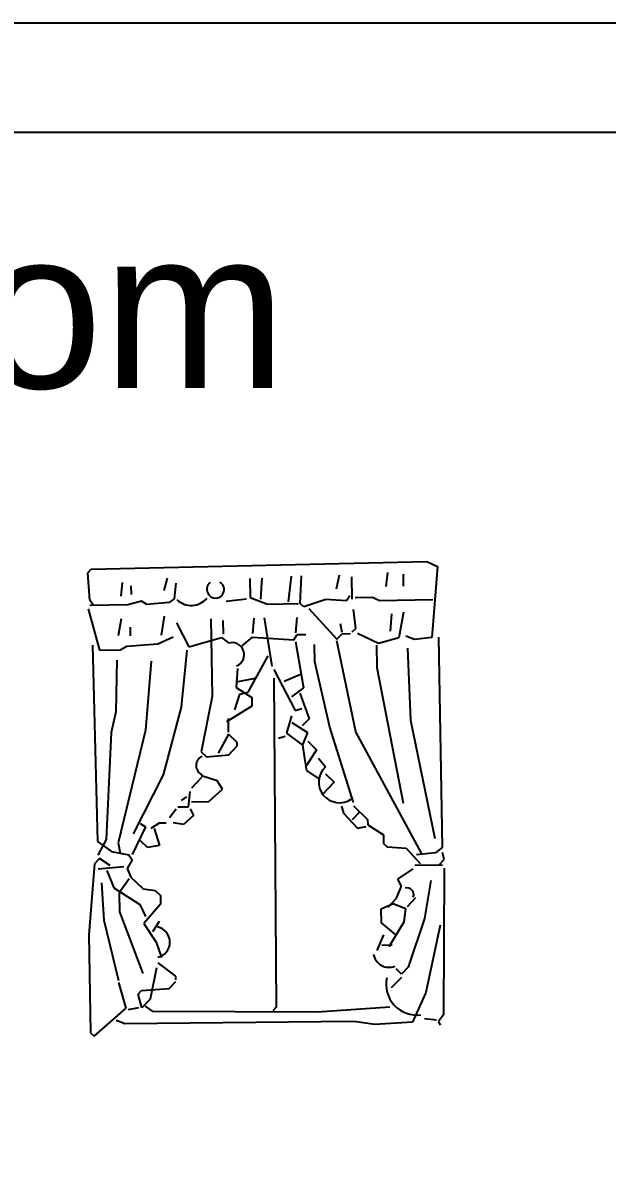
# Model space of a CAD drawing. Header units: inches. Extents: x 3.4 to 45.9, y 7.2 to 32.
# Drawn here: x 34.196 to 35.988, y 28.547 to 32.034 of the extents above; entities that cross this region are included whole.
import ezdxf

# ---------------------------------------------------------------- set-up
doc = ezdxf.new("R2010")
doc.units = ezdxf.units.IN
doc.header["$MEASUREMENT"] = 0
for name, color, linetype in [('02', 2, 'Continuous'), ('4', 4, 'Continuous'), ('kadrbm', 4, 'Continuous')]:
    doc.layers.add(name, color=color, linetype=linetype)
doc.styles.add('bmmm', font='swissel.ttf')

# ---------------------------------------------------------------- blocks, each defined once
blk = doc.blocks.new('kadrbm')
at = {"layer": 'kadrbm', "color": 4}
blk.add_lwpolyline([(0, 0), (0, 24.7972), (21, 24.7972), (21, 0), (0, 0)], close=True, dxfattribs=at)
blk.add_lwpolyline([(20.6631, 0.3257), (20.6631, 24.4603), (0.3369, 24.4603), (0.3369, 0.3257), (20.6631, 0.3257)], dxfattribs=at)
at = {"layer": 'kadrbm', "color": 211, "true_color": 0xf674fb, "style": 'bmmm'}
blk.add_text('www.cad-libraries.blogspot.com', height=0.485134, dxfattribs=at).set_placement((0.5726, 23.6772))

msp = doc.modelspace()

# ---------------------------------------------------------------- linework, layer by layer
at = {"layer": '02'}
for p, q in [((35.0183, 30.3377), (35.0091, 30.2583)), ((35.0462, 30.2537), (35.05, 30.3383)), ((35.1662, 30.3403), (35.1564, 30.2979)), ((35.2033, 30.3357), (35.2045, 30.267)), ((35.314, 30.3482), (35.3094, 30.3058)), ((35.3616, 30.3437), (35.3623, 30.3067)), ((34.5009, 30.3181), (34.4964, 30.2758)), ((34.5275, 30.308), (34.528, 30.2816)), ((34.6381, 30.3311), (34.6281, 30.2939)), ((34.6648, 30.3157), (34.6603, 30.2681)), ((34.8917, 30.3302), (34.8927, 30.2721)), ((34.9286, 30.3309), (34.9245, 30.2674)), ((34.4124, 30.2479), (34.4015, 30.2636)), ((34.6603, 30.2681), (34.6446, 30.2572)), ((34.8822, 30.2667), (34.8189, 30.2603)), ((34.8927, 30.2721), (34.9459, 30.2519)), ((35.1252, 30.2656), (35.057, 30.2433)), ((35.1887, 30.2614), (35.1252, 30.2656)), ((35.199, 30.2775), (35.1887, 30.2614)), ((35.2149, 30.2725), (35.2677, 30.2734)), ((35.2677, 30.2734), (35.2891, 30.2632)), ((35.2891, 30.2632), (35.4528, 30.2661)), ((34.518, 30.2497), (34.4018, 30.2477)), ((34.56, 30.261), (34.518, 30.2497)), ((34.5761, 30.2508), (34.56, 30.261)), ((34.6446, 30.2572), (34.5761, 30.2508)), ((34.9459, 30.2519), (35.0409, 30.2536)), ((35.057, 30.2433), (35.0462, 30.2537)), ((35.0729, 30.2383), (35.1591, 30.1447)), ((35.2166, 30.1774), (35.2103, 30.2354)), ((35.3636, 30.2275), (35.3492, 30.148)), ((34.4976, 30.2071), (34.4879, 30.1541)), ((34.6295, 30.2147), (34.62, 30.1564)), ((34.6669, 30.1942), (34.7051, 30.1209)), ((34.7723, 30.2066), (34.7765, 29.969)), ((34.8094, 30.202), (34.8101, 30.1597)), ((34.9043, 30.2089), (34.8999, 30.1613)), ((34.936, 30.2095), (34.9597, 30.062)), ((35.0364, 30.2112), (35.0319, 30.1636)), ((35.3268, 30.2216), (35.3224, 30.1687)), ((34.5245, 30.1812), (34.5249, 30.1548)), ((35.027, 30.1424), (35.0373, 30.1584)), ((35.0373, 30.1584), (35.0637, 30.1589)), ((35.1591, 30.1447), (35.1746, 30.1608)), ((35.1688, 30.1924), (35.1745, 30.1661)), ((35.1746, 30.1608), (35.201, 30.1613)), ((35.2062, 30.1667), (35.2166, 30.1774)), ((35.2861, 30.1311), (35.2222, 30.1617)), ((34.494, 30.112), (34.5149, 30.1229)), ((34.5149, 30.1229), (34.6099, 30.1298)), ((34.6099, 30.1298), (34.657, 30.1518)), ((34.7051, 30.1209), (34.805, 30.1491)), ((34.805, 30.1491), (34.8264, 30.1336)), ((34.8689, 30.1238), (34.9001, 30.1507)), ((34.9001, 30.1507), (35.027, 30.1424)), ((35.0324, 30.1372), (35.056, 29.995)), ((35.0916, 30.0748), (35.0907, 30.1277)), ((35.2168, 29.8604), (35.1591, 30.1394)), ((35.2821, 30.057), (35.2809, 30.1257)), ((35.3492, 30.148), (35.2861, 30.1311)), ((35.3968, 30.1436), (35.3702, 30.1537)), ((35.4495, 30.1498), (35.3968, 30.1436)), ((34.4306, 30.1109), (34.494, 30.112)), ((34.682, 29.9356), (34.7, 30.1103)), ((34.8872, 29.9815), (34.9486, 30.0935)), ((35.3853, 29.8951), (35.3761, 30.1168)), ((34.484, 30.0801), (34.4814, 29.9216)), ((34.5897, 30.0767), (34.5722, 29.865)), ((34.8542, 30.0549), (34.8499, 29.9967)), ((35.1373, 29.8749), (35.0916, 30.0748)), ((35.3633, 29.6411), (35.2821, 30.057)), ((34.9076, 30.0241), (34.8497, 30.0125)), ((34.9652, 30.0515), (35.0308, 29.9259)), ((34.9657, 30.0251), (34.9727, 29.0162)), ((35.05, 30.0371), (34.9975, 30.0151)), ((34.8499, 29.9967), (34.898, 29.9658)), ((35.056, 29.995), (35.0195, 29.9679)), ((34.7765, 29.969), (34.7424, 29.7993)), ((34.8459, 29.9279), (34.8609, 29.9757)), ((34.8609, 29.9757), (34.8872, 29.9815)), ((34.898, 29.9658), (34.8985, 29.9394)), ((35.0457, 29.979), (35.0735, 29.9002)), ((34.4814, 29.9216), (34.4667, 29.8579)), ((34.6275, 29.7286), (34.682, 29.9356)), ((34.8985, 29.9394), (34.8201, 29.8905)), ((35.0308, 29.9259), (35.0518, 29.9315)), ((34.8252, 29.9011), (34.8259, 29.8589)), ((35.0056, 29.8567), (35.0205, 29.9098)), ((35.0209, 29.8887), (35.069, 29.8578)), ((35.0735, 29.9002), (35.0528, 29.8787)), ((35.4603, 29.5319), (35.3853, 29.8951)), ((34.4667, 29.8579), (34.4513, 29.5301)), ((34.5722, 29.865), (34.4884, 29.5202)), ((34.826, 29.8536), (34.7953, 29.795)), ((34.8529, 29.8277), (34.826, 29.8536)), ((35.0005, 29.8461), (34.9795, 29.8404)), ((35.0538, 29.8206), (35.0056, 29.8567)), ((35.069, 29.8578), (35.0538, 29.8206)), ((35.2101, 29.6437), (35.1373, 29.8749)), ((35.4188, 29.4889), (35.2168, 29.8604)), ((34.8271, 29.7902), (34.8531, 29.8171)), ((34.8531, 29.8171), (34.8529, 29.8277)), ((35.0538, 29.8206), (35.0598, 29.7784)), ((35.0694, 29.8314), (35.0963, 29.8055)), ((34.7424, 29.7993), (34.7586, 29.7838)), ((34.7586, 29.7838), (34.8271, 29.7902)), ((35.0598, 29.7784), (35.0657, 29.7416)), ((35.0963, 29.8055), (35.0654, 29.7574)), ((35.102, 29.7792), (35.1236, 29.7531)), ((35.0657, 29.7416), (35.1031, 29.7158)), ((34.5355, 29.5474), (34.6275, 29.7286)), ((34.7438, 29.7201), (34.7127, 29.6879)), ((34.7915, 29.7104), (34.7437, 29.7254)), ((34.8078, 29.6842), (34.7915, 29.7104)), ((35.1509, 29.7061), (35.1145, 29.6685)), ((35.124, 29.732), (35.1509, 29.7061)), ((34.7076, 29.6772), (34.7031, 29.6296)), ((34.7662, 29.6465), (34.8078, 29.6842)), ((34.6973, 29.6612), (34.6816, 29.6503)), ((34.7134, 29.6456), (34.7662, 29.6465)), ((34.6663, 29.6237), (34.6456, 29.5969)), ((34.7031, 29.6296), (34.6715, 29.629)), ((34.7194, 29.6034), (34.6882, 29.5765)), ((34.7085, 29.6244), (34.7194, 29.6034)), ((35.1733, 29.6325), (35.1789, 29.6115)), ((35.1789, 29.6115), (35.222, 29.5647)), ((35.2265, 29.6123), (35.2057, 29.5908)), ((35.2102, 29.6331), (35.2532, 29.5916)), ((34.5721, 29.5692), (34.5313, 29.4839)), ((34.5561, 29.5795), (34.5721, 29.5692)), ((34.6142, 29.5805), (34.5881, 29.5642)), ((34.6353, 29.5808), (34.6142, 29.5805)), ((34.6882, 29.5765), (34.6564, 29.5812)), ((35.222, 29.5647), (35.2483, 29.5704)), ((35.2532, 29.5916), (35.2535, 29.5758)), ((35.2535, 29.5758), (35.3016, 29.5449)), ((34.4513, 29.5301), (34.4257, 29.4821)), ((34.5986, 29.5644), (34.6154, 29.5118)), ((35.3016, 29.5449), (35.3021, 29.5185)), ((34.425, 29.5243), (34.4678, 29.4934)), ((34.4884, 29.5202), (34.4943, 29.4886)), ((34.5785, 29.5059), (34.557, 29.5267)), ((34.6154, 29.5118), (34.5785, 29.5059)), ((35.3021, 29.5185), (35.3128, 29.5081)), ((35.3128, 29.5081), (35.371, 29.5039)), ((35.371, 29.5039), (35.4141, 29.4571)), ((35.4819, 29.5058), (35.4611, 29.4896)), ((34.4312, 29.4716), (34.4156, 29.4555)), ((34.4632, 29.4511), (34.4312, 29.4716)), ((34.4678, 29.4934), (34.5208, 29.4838)), ((34.5316, 29.4681), (34.5162, 29.4414)), ((34.5208, 29.4838), (34.5316, 29.4681)), ((35.4611, 29.4896), (35.403, 29.4833)), ((35.4723, 29.4528), (35.4878, 29.4689)), ((35.4878, 29.4689), (35.4822, 29.49)), ((34.5056, 29.4465), (34.4265, 29.4398)), ((34.453, 29.435), (34.475, 29.3826)), ((34.5162, 29.4414), (34.5273, 29.4152)), ((35.3462, 29.4084), (35.3932, 29.4409)), ((35.3983, 29.4515), (35.4828, 29.453)), ((34.4451, 29.2817), (34.4378, 29.3978)), ((34.5221, 29.4098), (34.4911, 29.367)), ((34.5273, 29.4152), (34.5649, 29.3789)), ((35.3572, 29.3874), (35.3462, 29.4084)), ((35.4467, 29.4048), (35.4276, 29.2883)), ((34.475, 29.3826), (34.5551, 29.3311)), ((34.4911, 29.367), (34.4921, 29.3089)), ((34.5649, 29.3789), (34.6019, 29.3742)), ((34.6019, 29.3742), (34.6181, 29.3587)), ((34.6181, 29.3587), (34.6185, 29.3323)), ((35.342, 29.3502), (35.3572, 29.3874)), ((34.5551, 29.3311), (34.5716, 29.2945)), ((34.6185, 29.3323), (34.5667, 29.2732)), ((35.295, 29.3176), (35.3317, 29.3341)), ((35.316, 29.3233), (35.342, 29.3502)), ((35.3317, 29.3341), (35.3689, 29.3189)), ((35.4001, 29.3512), (35.3741, 29.3243)), ((34.4921, 29.3089), (34.5641, 29.12)), ((35.2957, 29.2754), (35.295, 29.3176)), ((35.3689, 29.3189), (35.3644, 29.2766)), ((35.4276, 29.2883), (35.3774, 29.1395)), ((34.4905, 29.0976), (34.4451, 29.2817)), ((34.5667, 29.2732), (34.6047, 29.2158)), ((34.6142, 29.2794), (34.5936, 29.2473)), ((35.3386, 29.2392), (35.2957, 29.2754)), ((35.3644, 29.2766), (35.3181, 29.2018)), ((35.4755, 29.268), (35.4315, 29.0612)), ((35.3017, 29.2385), (35.2814, 29.1906)), ((34.6047, 29.2158), (34.6214, 29.1685)), ((35.2969, 29.2067), (35.3286, 29.2073)), ((34.6646, 29.1112), (34.6111, 29.1525)), ((34.6061, 29.1366), (34.5866, 29.0411)), ((35.3566, 29.118), (35.3405, 29.1335)), ((35.3774, 29.1395), (35.3566, 29.118)), ((34.5131, 29.0134), (34.4906, 29.0923)), ((34.6442, 29.0738), (34.6649, 29.0953)), ((34.6648, 29.1006), (34.6646, 29.1112)), ((35.3568, 29.1074), (35.3256, 29.0752)), ((34.5494, 29.0563), (34.5598, 29.0671)), ((34.5607, 29.0143), (34.5494, 29.0563)), ((34.5598, 29.0671), (34.6442, 29.0738)), ((34.5501, 29.0141), (34.5185, 29.0082)), ((34.5866, 29.0411), (34.5607, 29.0143)), ((34.5711, 29.0197), (34.5925, 29.0043)), ((34.9727, 29.0162), (34.9623, 29.0054)), ((35.0997, 29.0025), (35.3214, 29.017)), ((34.5925, 29.0043), (35.0997, 29.0025))]:
    msp.add_line(p, q, dxfattribs=at)
for centre, radius, start, end in [((34.7866, 30.2967), 0.0264, 127.8699, 60.0362), ((34.7124, 30.3112), 0.0634, 226, 319.3665), ((34.8376, 30.0968), 0.037, 291.556, 106.9454), ((34.759, 29.7573), 0.0317, 117.5651, 244.4349), ((35.1667, 29.7063), 0.0634, 132.6335, 304.6901), ((35.3735, 29.3613), 0.0211, 339.1986, 105.0362), ((34.5994, 29.2157), 0.0475, 282.3099, 78.4712), ((35.3184, 29.186), 0.0475, 188.125, 292.8014)]:
    msp.add_arc(centre, radius, start, end, dxfattribs=at)
at = {"layer": '4'}
for p, q in [((34.4051, 30.3587), (35.4349, 30.382)), ((35.4349, 30.382), (35.4669, 30.3667)), ((34.3948, 30.348), (34.4051, 30.3587)), ((34.4015, 30.2636), (34.3948, 30.348)), ((35.4669, 30.3667), (35.4495, 30.1498)), ((34.3967, 30.2371), (34.4306, 30.1109)), ((34.4092, 30.1263), (34.425, 29.5243)), ((35.4707, 30.1501), (35.4819, 29.5058)), ((34.4156, 29.4555), (34.3983, 29.2386)), ((35.4883, 29.4425), (35.4856, 28.9934)), ((34.3983, 29.2386), (34.4035, 28.9376)), ((35.4315, 29.0612), (35.3909, 28.9706)), ((34.4143, 28.9272), (34.5131, 29.0134)), ((34.5087, 28.9658), (34.4821, 28.9759)), ((35.2112, 28.9728), (34.5087, 28.9658)), ((35.2748, 28.9633), (35.2112, 28.9728)), ((35.4276, 28.9819), (35.4647, 28.9772)), ((35.4856, 28.9934), (35.4701, 28.972)), ((34.4035, 28.9376), (34.4143, 28.9272)), ((35.3909, 28.9706), (35.2748, 28.9633)), ((35.4701, 28.972), (35.4756, 28.9616))]:
    msp.add_line(p, q, dxfattribs=at)
msp.add_arc((35.4047, 29.0871), 0.0951, 168.4712, 277.009, dxfattribs=at)

# ---------------------------------------------------------------- block references
at = {"layer": 'kadrbm'}
msp.add_blockref('kadrbm', (24.8663, 7.2365), dxfattribs=at)

doc.saveas('drawing.dxf')
